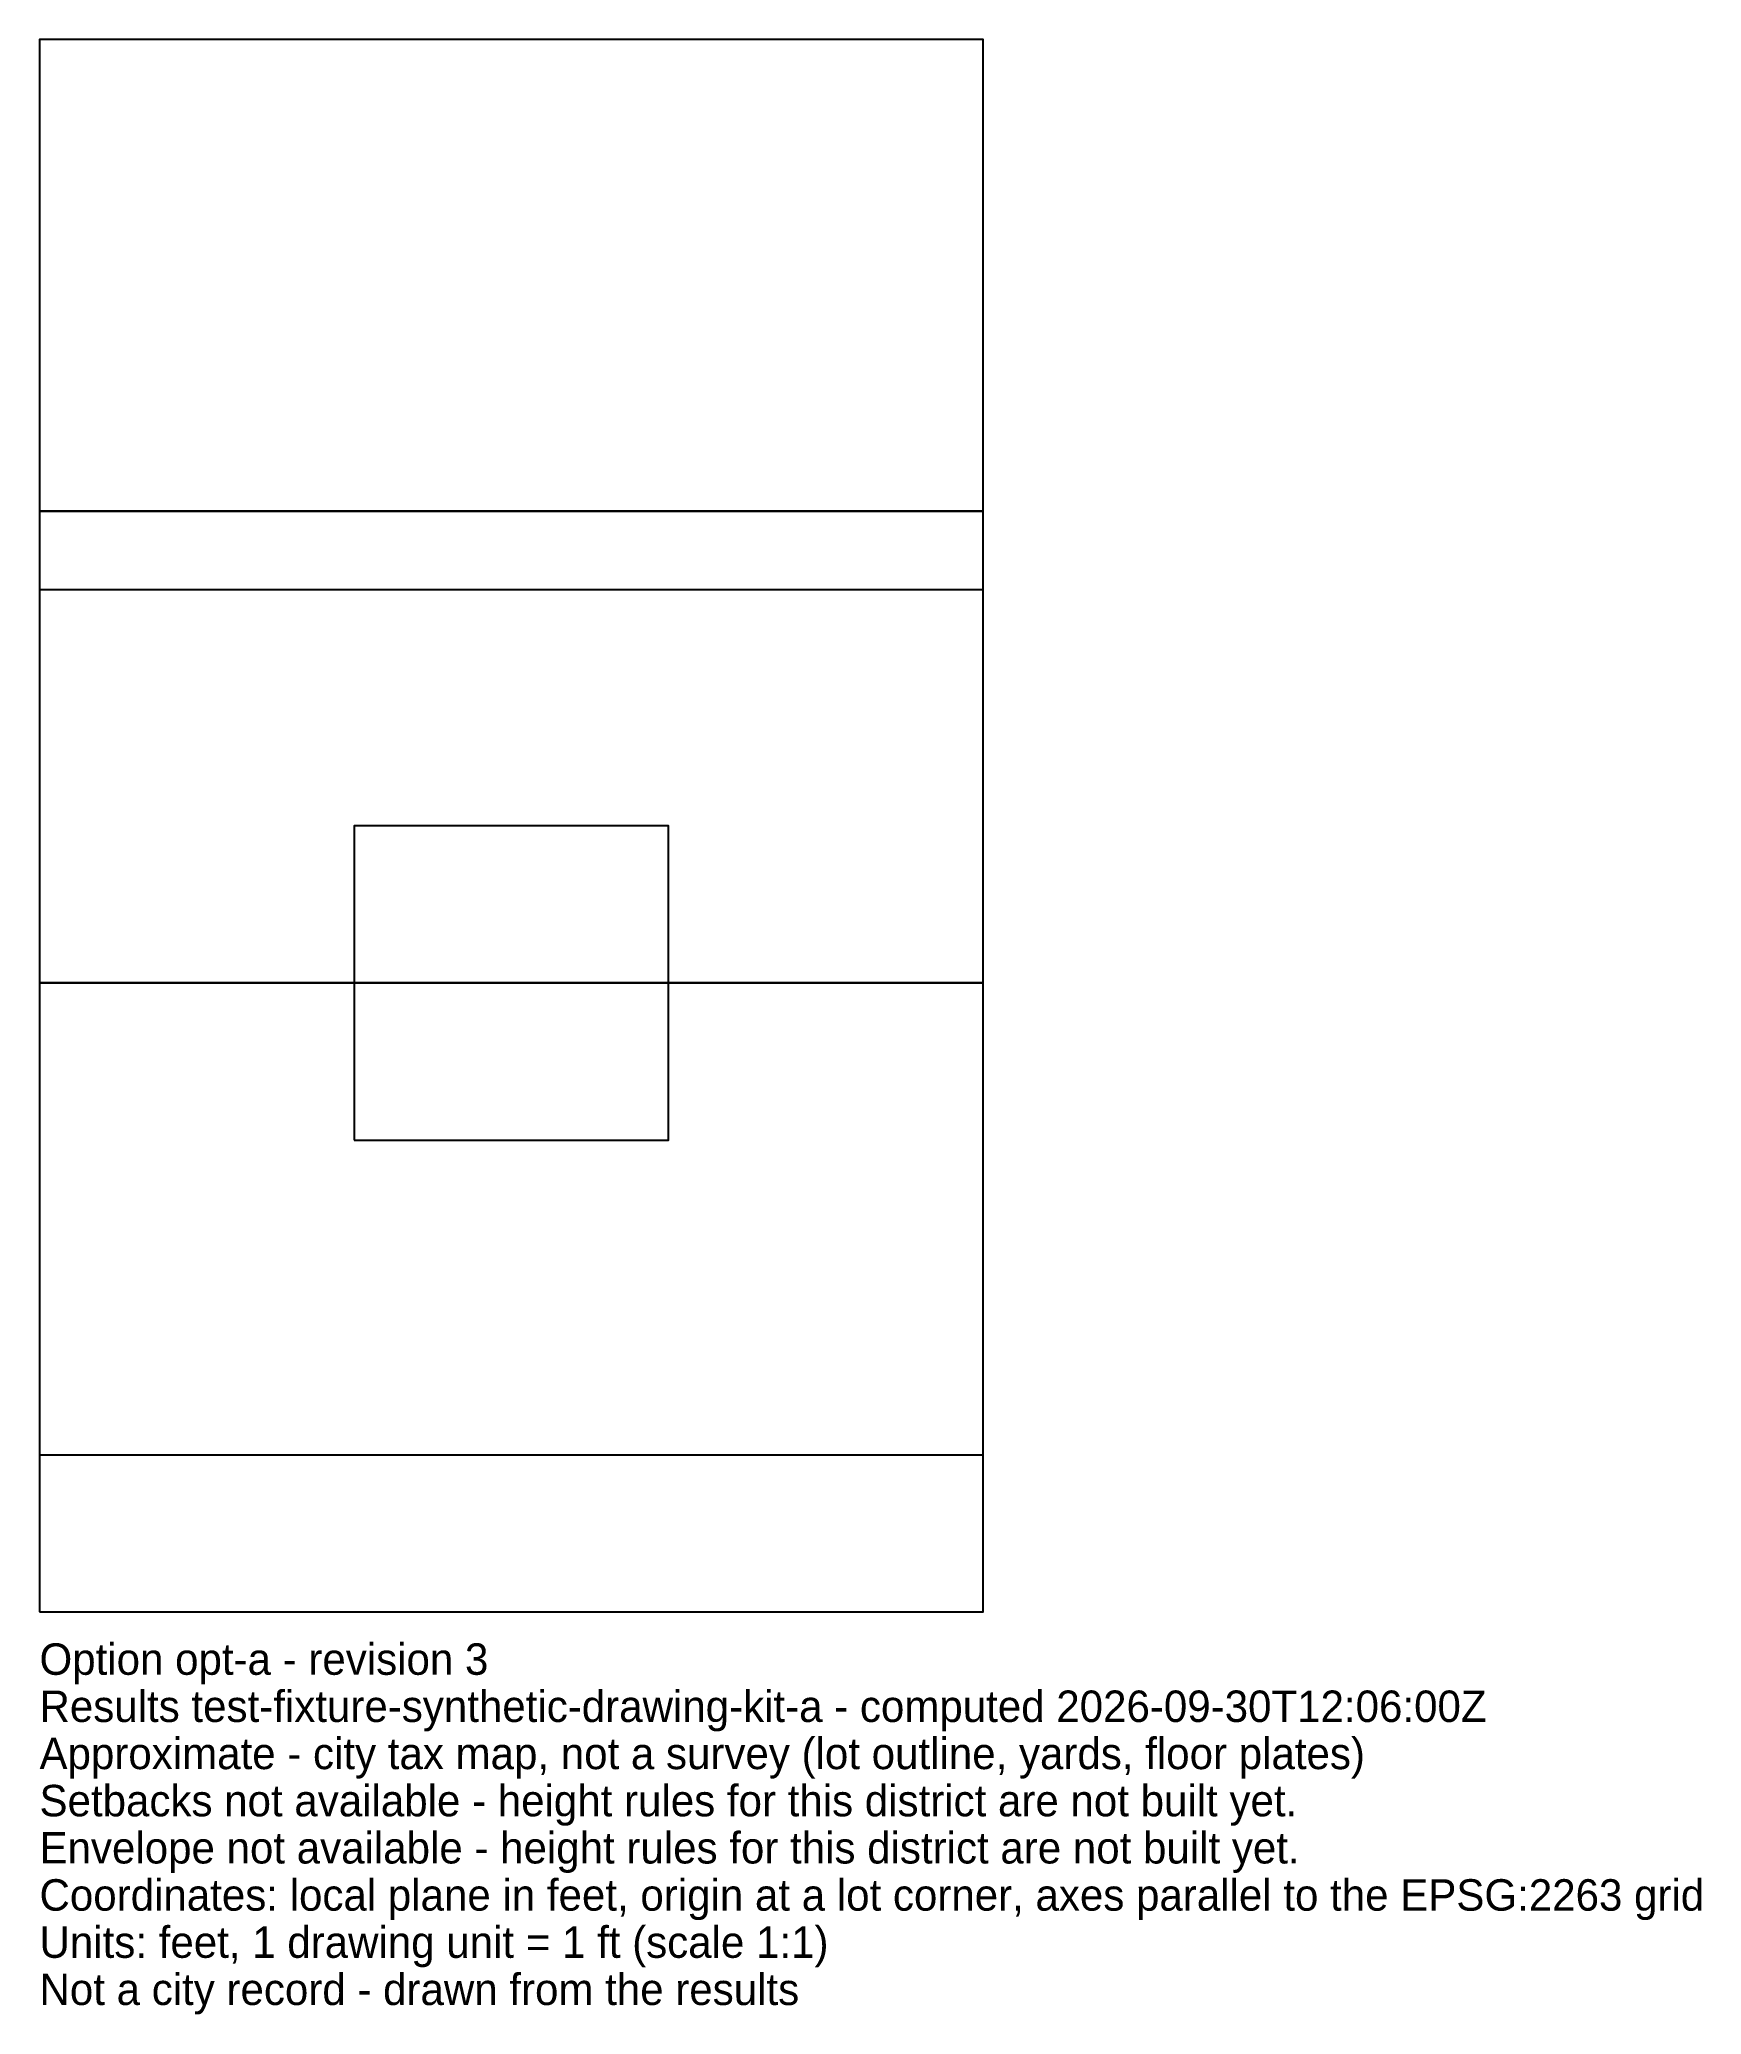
# Model space of a CAD drawing. Extents: x 0 to 106, y -26 to 100.
import ezdxf

# ---------------------------------------------------------------- set-up
doc = ezdxf.new("R2010")
doc.units = 21
for name, color, linetype in [('A-ANNO-NOTE', 7, 'CONTINUOUS'), ('A-MASS-CELR', 9, 'CONTINUOUS'), ('A-MASS-CFAC', 5, 'CONTINUOUS'), ('A-MASS-COMM', 1, 'CONTINUOUS'), ('A-MASS-MECH', 6, 'CONTINUOUS'), ('A-MASS-RESI', 2, 'CONTINUOUS'), ('A-ZONE-YARD', 3, 'CONTINUOUS'), ('C-PROP-LINE', 7, 'CONTINUOUS')]:
    doc.layers.add(name, color=color, linetype=linetype)

msp = doc.modelspace()

# ---------------------------------------------------------------- linework, layer by layer
at = {"layer": 'A-MASS-CELR'}
msp.add_lwpolyline([(0, 0), (60, 0), (60, 70), (0, 70)], close=True, dxfattribs=at)
at = {"layer": 'A-MASS-CFAC'}
msp.add_lwpolyline([(0, 40), (60, 40), (60, 70), (0, 70)], close=True, dxfattribs=at)
at = {"layer": 'A-MASS-COMM'}
msp.add_lwpolyline([(0, 0), (60, 0), (60, 40), (0, 40)], close=True, dxfattribs=at)
at = {"layer": 'A-MASS-MECH'}
msp.add_lwpolyline([(20, 30), (40, 30), (40, 50), (20, 50)], close=True, dxfattribs=at)
at = {"layer": 'A-MASS-RESI'}
for points in [[(0, 0), (60, 0), (60, 70), (0, 70)], [(0, 0), (60, 0), (60, 70), (0, 70)], [(0, 0), (60, 0), (60, 70), (0, 70)], [(0, 0), (60, 0), (60, 70), (0, 70)], [(0, 10), (60, 10), (60, 65), (0, 65)]]:
    msp.add_lwpolyline(points, close=True, dxfattribs=at)
at = {"layer": 'A-ZONE-YARD'}
msp.add_lwpolyline([(0, 70), (60, 70), (60, 100), (0, 100)], close=True, dxfattribs=at)
at = {"layer": 'C-PROP-LINE'}
msp.add_lwpolyline([(0, 0), (60, 0), (60, 100), (0, 100)], close=True, dxfattribs=at)

# ---------------------------------------------------------------- texts
at = {"layer": 'A-ANNO-NOTE'}
for s, p in [('Option opt-a - revision 3', (0, -4)), ('Results test-fixture-synthetic-drawing-kit-a - computed 2026-09-30T12:06:00Z', (0, -7)), ('Approximate - city tax map, not a survey (lot outline, yards, floor plates)', (0, -10)), ('Setbacks not available - height rules for this district are not built yet.', (0, -13)), ('Envelope not available - height rules for this district are not built yet.', (0, -16)), ('Coordinates: local plane in feet, origin at a lot corner, axes parallel to the EPSG:2263 grid', (0, -19)), ('Units: feet, 1 drawing unit = 1 ft (scale 1:1)', (0, -22)), ('Not a city record - drawn from the results', (0, -25))]:
    msp.add_text(s, height=2, dxfattribs=at).set_placement(p)

doc.saveas('drawing.dxf')
